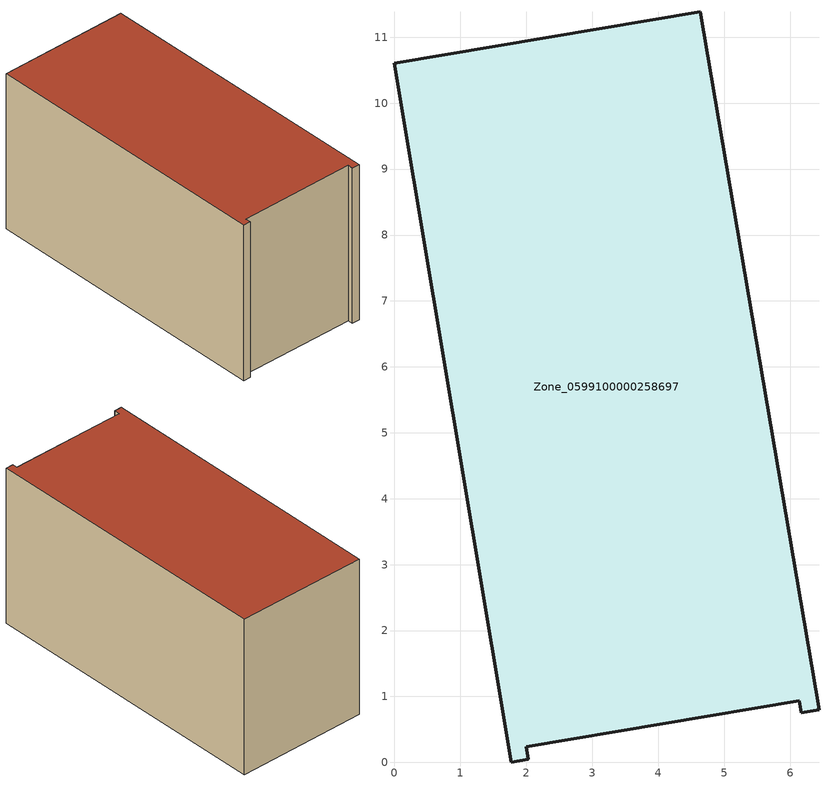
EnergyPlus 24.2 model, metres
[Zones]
Zone_0599100000258697
 floor ground (C_G): 2.03,0.05 1.77,0 0,10.6 4.64,11.39 6.44,0.8 6.17,0.76 6.14,0.94 2,0.24 z0
 wall outside (C_F): 4.64,11.39 0,10.6 1.77,0 2.03,0.05 2,0.24 6.14,0.94 6.17,0.76 6.44,0.8 4.64,11.39 z0:5.77
 roof outside (C_R): 6.17,0.76 6.44,0.8 4.64,11.39 0,10.6 1.77,0 2.03,0.05 2,0.24 6.14,0.94 z5.77
[BUILDING]
Pand.0599100000258697: North Axis=0; Terrain=City; Loads Convergence Tolerance Value=0.04; Temperature Convergence Tolerance Value=0.4; Solar Distribution=FullExterior; Maximum Number of Warmup Days=25; Minimum Number of Warmup Days=1
[Site:Location]
Rotterdam.The.Hague.AP_ZH_NLD Design_Conditions: Latitude=51.96; Longitude=4.45; Time Zone=1; Elevation=-4.5
[SITE:GROUNDTEMPERATURE:BUILDINGSURFACE]
18, 18, 18, 18, 18, 18, 18, 18, 18, 18, 18, 18
[MATERIAL] Thermal Absorptance=0.9; Solar Absorptance=0.7; Visible Absorptance=0.7
Name | Roughness | Thickness | Conductivity | Density | Specific Heat
G.TI.1992-2005 | MediumSmooth | 0.15 | 0.06 | 540 | 1210
F.TI.1992-2005 | Rough | 0.3 | 0.12 | 1920 | 840
R.TI.1992-2005 | MediumRough | 0.2 | 0.08 | 1500 | 1000
[CONSTRUCTION]
C_G: G.TI.1992-2005
C_F: F.TI.1992-2005
C_R: R.TI.1992-2005
[ZONE]
Zone_0599100000258697: Type=1; Multiplier=1; Ceiling Height=Autocalculate; Volume=Autocalculate; Floor Area=autocalculate; Part of Total Floor Area=Yes
[ZONEINFILTRATION:DESIGNFLOWRATE]
Infil_Zone_0599100000258697: Zone or ZoneList or Space or SpaceList=Zone_0599100000258697; Schedule=AlwaysOn; Design Flow Rate Calculation Method=Flow/Area; Flow Rate per Floor Area=0.0015; Constant Term Coefficient=1; Temperature Term Coefficient=0; Velocity Term Coefficient=0; Velocity Squared Term Coefficient=0
[HVACTEMPLATE:ZONE:IDEALLOADSAIRSYSTEM]
Zone_0599100000258697: Maximum Heating Supply Air Temperature=50; Minimum Cooling Supply Air Temperature=13; Maximum Heating Supply Air Humidity Ratio=0.0156; Minimum Cooling Supply Air Humidity Ratio=0.0077; Heating Limit=NoLimit; Cooling Limit=NoLimit; Dehumidification Control Type=ConstantSensibleHeatRatio; Cooling Sensible Heat Ratio=0.7; Dehumidification Setpoint=60; Humidification Control Type=None; Humidification Setpoint=30; Outdoor Air Method=None; Outdoor Air Flow Rate per Person=0.00944; Outdoor Air Flow Rate per Zone Floor Area=0; Outdoor Air Flow Rate per Zone=0; Demand Controlled Ventilation Type=None; Outdoor Air Economizer Type=NoEconomizer; Heat Recovery Type=None; Sensible Heat Recovery Effectiveness=0.7; Latent Heat Recovery Effectiveness=0.65
[ZONECONTROL:THERMOSTAT]
ThermostatControl_Zone_0599100000258697: Zone or ZoneList=Zone_0599100000258697; Control Type Schedule=DualSetpointControlType; Control 1=Thermostat_Zone_0599100000258697; Temperature Difference Between Cutout And Setpoint=0
[THERMOSTATSETPOINT:DUALSETPOINT]
Thermostat_Zone_0599100000258697: Heating Setpoint Temperature Schedule=HeatingSetpoint_Zone_0599100000258697; Cooling Setpoint Temperature Schedule=CoolingSetpoint_Zone_0599100000258697
[SCHEDULE:COMPACT]
HeatingSetpoint_Zone_0599100000258697: Through: 12/31, For: AllDays, Until: 24:00, 21
CoolingSetpoint_Zone_0599100000258697: Through: 12/31, For: AllDays, Until: 24:00, 24
DualSetpointControlType: Through: 12/31, For: AllDays, Until: 24:00, 4
AlwaysOn: Through: 12/31, For: AllDays, Until: 24:00, 1
